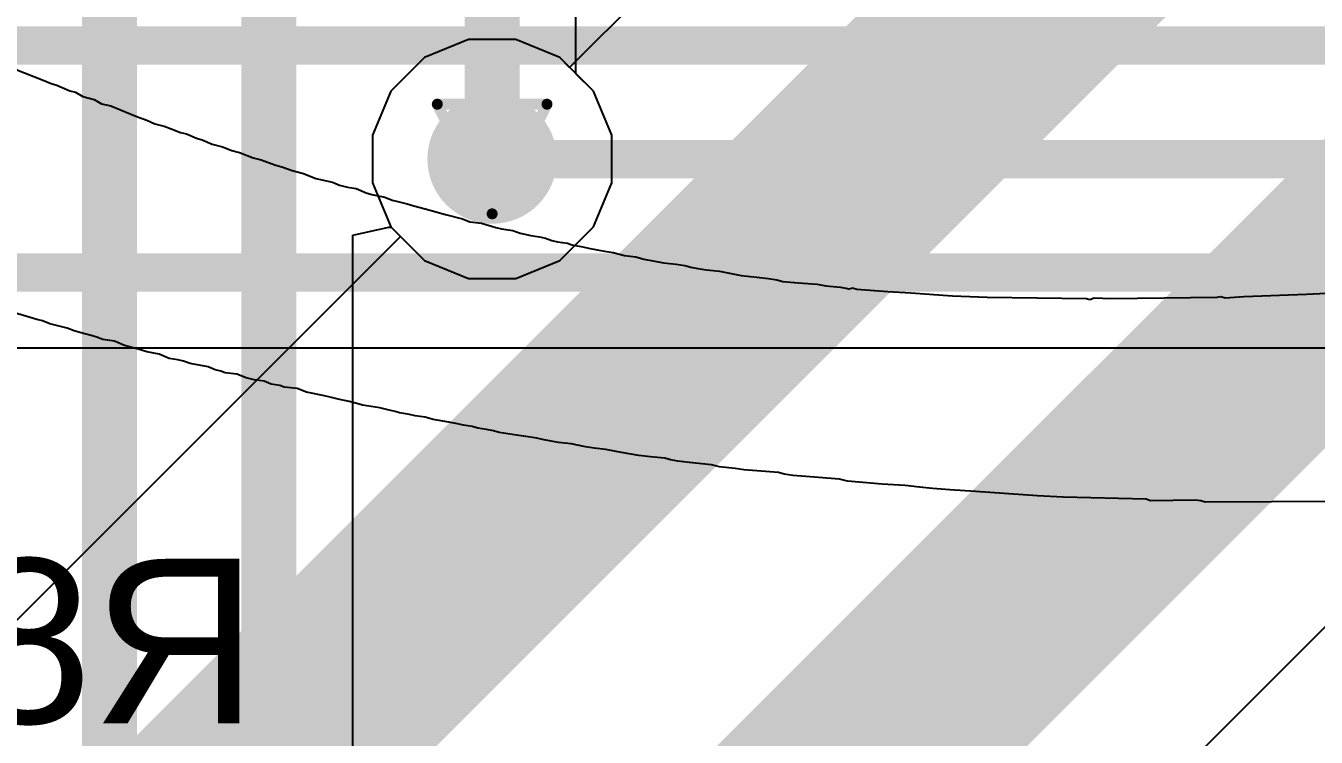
# Model space of a CAD drawing. Header units: inches. Extents: x 0 to 211, y 0 to 201.
# Drawn here: x 0.8613 to 1.0966, y 2.2485 to 2.3783 of the extents above; entities that cross this region are included whole.
import ezdxf

# ---------------------------------------------------------------- set-up
doc = ezdxf.new("R2010")
doc.units = ezdxf.units.IN
doc.header["$MEASUREMENT"] = 0
for name, color, linetype in [('Bottom Layer', 5, 'Continuous'), ('Bottom Overlay', 54, 'Continuous'), ('Drill Drawing', 1, 'Continuous'), ('Layer 1', 16, 'Continuous'), ('Layer 2', 76, 'Continuous'), ('Top Layer', 1, 'Continuous'), ('Top Overlay', 2, 'Continuous'), ('Via Holes', 16, 'Continuous')]:
    doc.layers.add(name, color=color, linetype=linetype)
doc.styles.add('Arial', font='', dxfattribs={"height": 0.2})
doc.styles.get('Arial').set_extended_font_data('Arial')

msp = doc.modelspace()

# ---------------------------------------------------------------- hatches: boundary and pattern name
at = {"layer": 'Bottom Layer'}
h = msp.add_hatch(color=5, dxfattribs=at)
edge = h.paths.add_edge_path()
edge.add_arc((0.94637, 2.354), 0.01181, 0, 360)
at = {"layer": 'Layer 1'}
h = msp.add_hatch(color=16, dxfattribs=at)
edge = h.paths.add_edge_path()
edge.add_arc((0.94637, 2.354), 0.01181, 0, 360)
at = {"layer": 'Layer 2'}
h = msp.add_hatch(color=76, dxfattribs=at)
edge = h.paths.add_edge_path()
edge.add_arc((0.94637, 2.354), 0.01181, 0, 360)
at = {"layer": 'Top Layer'}
h = msp.add_hatch(color=1, dxfattribs=at)
edge = h.paths.add_edge_path()
edge.add_arc((0.94637, 2.354), 0.01181, 0, 360)
at = {"layer": 'Via Holes'}
h = msp.add_hatch(color=7, dxfattribs=at)
edge = h.paths.add_edge_path()
edge.add_arc((0.94637, 2.354), 0.00591, 0, 360)

# ---------------------------------------------------------------- linework, layer by layer
at = {"layer": 'Bottom Layer'}
for p, q in [((0.96166, 2.36955), (0.96166, 2.93416)), ((0.96486, 2.36635), (0.96166, 2.36955)), ((0.96818, 2.35834), (0.96486, 2.36635)), ((0.96818, 2.34966), (0.96818, 2.35834)), ((0.96486, 2.34165), (0.96818, 2.34966)), ((0.92095, 2.34009), (0.92755, 2.34157)), ((0.92755, 2.34157), (0.92795, 2.34158)), ((0.92795, 2.34158), (0.93402, 2.33551)), ((0.95873, 2.33551), (0.96486, 2.34165)), ((0.92095, 0.60347), (0.92095, 2.34009)), ((0.93402, 2.33551), (0.94203, 2.33219)), ((0.95071, 2.33219), (0.95873, 2.33551)), ((0.94203, 2.33219), (0.95071, 2.33219))]:
    msp.add_line(p, q, dxfattribs=at)
for points in [[(0.94637, 2.354, 0.01, 0.01, 0), (0.94637, 2.93416, 0.01, 0.01, 0)], [(0.8766, 0.6854, 0.01, 0.01, 0), (0.8766, 2.89202, 0.01, 0.01, 0)], [(0.90565, 0.58067, 0.01, 0.01, 0), (0.90565, 2.8715, 0.01, 0.01, 0)]]:
    msp.add_lwpolyline(points, format="xyseb", dxfattribs=at)
msp.add_lwpolyline([(0.94387, 2.354, 0.005, 0.005, 1), (0.94887, 2.354, 0.005, 0.005, 1)], format="xyseb", close=True, dxfattribs=at)
at = {"layer": 'Drill Drawing'}
for points in [[(0.93637, 2.364, 0.002, 0.002, 0), (0.95637, 2.364, 0.002, 0.002, 0)], [(0.93637, 2.364, 0.002, 0.002, 0), (0.94637, 2.344, 0.002, 0.002, 0)], [(0.94637, 2.344, 0.002, 0.002, 0), (0.95637, 2.364, 0.002, 0.002, 0)]]:
    msp.add_lwpolyline(points, format="xyseb", dxfattribs=at)
for points in [[(0.93587, 2.364, 0.001, 0.001, 1), (0.93687, 2.364, 0.001, 0.001, 1)], [(0.93587, 2.364, 0.001, 0.001, 1), (0.93687, 2.364, 0.001, 0.001, 1)], [(0.95587, 2.364, 0.001, 0.001, 1), (0.95687, 2.364, 0.001, 0.001, 1)], [(0.95587, 2.364, 0.001, 0.001, 1), (0.95687, 2.364, 0.001, 0.001, 1)], [(0.94587, 2.344, 0.001, 0.001, 1), (0.94687, 2.344, 0.001, 0.001, 1)], [(0.94587, 2.344, 0.001, 0.001, 1), (0.94687, 2.344, 0.001, 0.001, 1)]]:
    msp.add_lwpolyline(points, format="xyseb", close=True, dxfattribs=at)
at = {"layer": 'Layer 1'}
for p, q in [((0.94203, 2.37581), (0.93402, 2.37249)), ((0.95071, 2.37581), (0.94203, 2.37581)), ((0.95873, 2.37249), (0.95071, 2.37581)), ((0.93402, 2.37249), (0.92788, 2.36635)), ((0.96486, 2.36635), (0.95873, 2.37249)), ((0.92788, 2.36635), (0.92456, 2.35834)), ((0.96818, 2.35834), (0.96486, 2.36635)), ((0.92456, 2.35834), (0.92456, 2.34966)), ((0.96818, 2.34966), (0.96818, 2.35834)), ((0.92456, 2.34966), (0.92788, 2.34165)), ((0.96486, 2.34165), (0.96818, 2.34966)), ((0.92788, 2.34165), (0.93402, 2.33551)), ((0.95873, 2.33551), (0.96486, 2.34165)), ((0.93402, 2.33551), (0.94203, 2.33219)), ((0.95071, 2.33219), (0.95873, 2.33551)), ((0.94203, 2.33219), (0.95071, 2.33219))]:
    msp.add_line(p, q, dxfattribs=at)
at = {"layer": 'Layer 2'}
for p, q in [((1.09499, 2.50521), (0.9605, 2.37072)), ((0.94203, 2.37581), (0.93402, 2.37249)), ((0.95071, 2.37581), (0.94203, 2.37581)), ((0.95873, 2.37249), (0.95071, 2.37581)), ((0.93402, 2.37249), (0.92788, 2.36635)), ((0.9605, 2.37072), (0.95873, 2.37249)), ((0.92788, 2.36635), (0.92456, 2.35834)), ((0.92456, 2.35834), (0.92456, 2.34966)), ((0.92456, 2.34966), (0.92788, 2.34165)), ((0.89105, 2.06145), (1.17359, 2.344)), ((0.92788, 2.34165), (0.92965, 2.33987)), ((0.92965, 2.33987), (0.72431, 2.13454))]:
    msp.add_line(p, q, dxfattribs=at)
for points in [[(0.77167, 2.11068, 0.04, 0.04, 0), (1.14173, 2.48074, 0.04, 0.04, 0)], [(0.84481, 2.07611, 0.04, 0.04, 0), (1.22047, 2.45177, 0.04, 0.04, 0)]]:
    msp.add_lwpolyline(points, format="xyseb", dxfattribs=at)
at = {"layer": 'Top Layer'}
msp.add_line((0.82608, 2.31955), (1.44277, 2.31955), dxfattribs=at)
for points in [[(0.836, 2.37473, 0.007, 0.007, 0), (1.4678, 2.37473, 0.007, 0.007, 0)], [(0.94637, 2.354, 0.007, 0.007, 0), (1.45322, 2.354, 0.007, 0.007, 0)], [(0.809, 2.33331, 0.007, 0.007, 0), (1.44847, 2.33331, 0.007, 0.007, 0)]]:
    msp.add_lwpolyline(points, format="xyseb", dxfattribs=at)
msp.add_lwpolyline([(0.94462, 2.354, 0.0035, 0.0035, 1), (0.94812, 2.354, 0.0035, 0.0035, 1)], format="xyseb", close=True, dxfattribs=at)
at = {"layer": 'Top Overlay'}
for p, q in [((0.8594, 2.37038), (0.86452, 2.36841)), ((0.86452, 2.36841), (0.86596, 2.36775)), ((0.86596, 2.36775), (0.86701, 2.36749)), ((0.86701, 2.36749), (0.86937, 2.36644)), ((0.86937, 2.36644), (0.87042, 2.36618)), ((0.87042, 2.36618), (0.87173, 2.36539)), ((0.87173, 2.36539), (0.87383, 2.36487)), ((0.87383, 2.36487), (0.87514, 2.36408)), ((0.87514, 2.36408), (0.87685, 2.36369)), ((0.87685, 2.36369), (0.88039, 2.36224)), ((0.88039, 2.36224), (0.8817, 2.36172)), ((0.8817, 2.36172), (0.88341, 2.36106)), ((0.88341, 2.36106), (0.88485, 2.36041)), ((0.88485, 2.36041), (0.88655, 2.36001)), ((0.88655, 2.36001), (0.88787, 2.35949)), ((0.88787, 2.35949), (0.88957, 2.35883)), ((0.88957, 2.35883), (0.89062, 2.35857)), ((0.89062, 2.35857), (0.89246, 2.35778)), ((0.89246, 2.35778), (0.89351, 2.35752)), ((0.89351, 2.35752), (0.89534, 2.35673)), ((0.89534, 2.35673), (0.89718, 2.35621)), ((0.89718, 2.35621), (0.89888, 2.35555)), ((0.89888, 2.35555), (0.90033, 2.35516)), ((0.90033, 2.35516), (0.90282, 2.35424)), ((0.90282, 2.35424), (0.90426, 2.35385)), ((0.90426, 2.35385), (0.90676, 2.35293)), ((0.90676, 2.35293), (0.9082, 2.35254)), ((0.9082, 2.35254), (0.9099, 2.35188)), ((0.9099, 2.35188), (0.912, 2.35136)), ((0.912, 2.35136), (0.91423, 2.35044)), ((0.91423, 2.35044), (0.91725, 2.34978)), ((0.91725, 2.34978), (0.91856, 2.34926)), ((0.91856, 2.34926), (0.92, 2.34886)), ((0.92, 2.34886), (0.92158, 2.3486)), ((0.92158, 2.3486), (0.92341, 2.34781)), ((0.92341, 2.34781), (0.92446, 2.34755)), ((0.92446, 2.34755), (0.92682, 2.34703)), ((0.92682, 2.34703), (0.92814, 2.3465)), ((0.92814, 2.3465), (0.92919, 2.34624)), ((0.92919, 2.34624), (0.93089, 2.34585)), ((0.93089, 2.34585), (0.93207, 2.34545)), ((0.93207, 2.34545), (0.93417, 2.34493)), ((0.93417, 2.34493), (0.93784, 2.34388)), ((0.93784, 2.34388), (0.94099, 2.34309)), ((0.94099, 2.34309), (0.9423, 2.34257)), ((0.9423, 2.34257), (0.9444, 2.3423)), ((0.9444, 2.3423), (0.94519, 2.34204)), ((0.94519, 2.34204), (0.94624, 2.34178)), ((0.94624, 2.34178), (0.94703, 2.34152)), ((0.94703, 2.34152), (0.94807, 2.34126)), ((0.94807, 2.34126), (0.95017, 2.34099)), ((0.95017, 2.34099), (0.95149, 2.34047)), ((0.95149, 2.34047), (0.95345, 2.34007)), ((0.95345, 2.34007), (0.95503, 2.33981)), ((0.95503, 2.33981), (0.95608, 2.33955)), ((0.95608, 2.33955), (0.95726, 2.33916)), ((0.95726, 2.33916), (0.95831, 2.33889)), ((0.95831, 2.33889), (0.96014, 2.33863)), ((0.96014, 2.33863), (0.96093, 2.33837)), ((0.96093, 2.33837), (0.9629, 2.33798)), ((0.9629, 2.33798), (0.96395, 2.33771)), ((0.96395, 2.33771), (0.96552, 2.33745)), ((0.96552, 2.33745), (0.96683, 2.33719)), ((0.96683, 2.33719), (0.96841, 2.33693)), ((0.96841, 2.33693), (0.97051, 2.3364)), ((0.97051, 2.3364), (0.9726, 2.33614)), ((0.9726, 2.33614), (0.97405, 2.33575)), ((0.97405, 2.33575), (0.97601, 2.33535)), ((0.97601, 2.33535), (0.97759, 2.33509)), ((0.97759, 2.33509), (0.97995, 2.33483)), ((0.97995, 2.33483), (0.98152, 2.33457)), ((0.98152, 2.33457), (0.98257, 2.3343)), ((0.98257, 2.3343), (0.98388, 2.33404)), ((0.98388, 2.33404), (0.98546, 2.33378)), ((0.98546, 2.33378), (0.98782, 2.33352)), ((0.98782, 2.33352), (0.99176, 2.33273)), ((0.99176, 2.33273), (0.99464, 2.33247)), ((0.99464, 2.33247), (0.99674, 2.3322)), ((0.99674, 2.3322), (0.99831, 2.33194)), ((0.99831, 2.33194), (0.99936, 2.33168)), ((0.99936, 2.33168), (1.00225, 2.33142)), ((1.00225, 2.33142), (1.00566, 2.33115)), ((1.00566, 2.33115), (1.00723, 2.33089)), ((1.00723, 2.33089), (1.00986, 2.33063)), ((1.00986, 2.33063), (1.01117, 2.33037)), ((1.01117, 2.33037), (1.0113, 2.33024)), ((1.0113, 2.33024), (1.01209, 2.3305)), ((1.01209, 2.3305), (1.01287, 2.33024)), ((1.01287, 2.33024), (1.01851, 2.32984)), ((1.01851, 2.32984), (1.02271, 2.32958)), ((1.02271, 2.32958), (1.03032, 2.32906)), ((1.09486, 2.32932), (1.1026, 2.32971)), ((1.03032, 2.32906), (1.03662, 2.32879)), ((1.03662, 2.32879), (1.05472, 2.32853)), ((1.05472, 2.32853), (1.05537, 2.3284)), ((1.05537, 2.3284), (1.05616, 2.32866)), ((1.05616, 2.32866), (1.05918, 2.32853)), ((1.05918, 2.32853), (1.07859, 2.32879)), ((1.07859, 2.32879), (1.07925, 2.32892)), ((1.07925, 2.32892), (1.08003, 2.32866)), ((1.08003, 2.32866), (1.08344, 2.32892)), ((1.08344, 2.32892), (1.09486, 2.32932)), ((0.86334, 2.32473), (0.85809, 2.3263)), ((0.86439, 2.32447), (0.86334, 2.32473)), ((0.8657, 2.32394), (0.86439, 2.32447)), ((0.86885, 2.32315), (0.8657, 2.32394)), ((0.87016, 2.32263), (0.86885, 2.32315)), ((0.87121, 2.32237), (0.87016, 2.32263)), ((0.87304, 2.32184), (0.87121, 2.32237)), ((0.87409, 2.32158), (0.87304, 2.32184)), ((0.8754, 2.32105), (0.87409, 2.32158)), ((0.8775, 2.32079), (0.8754, 2.32105)), ((0.87934, 2.32001), (0.8775, 2.32079)), ((0.88118, 2.31948), (0.87934, 2.32001)), ((0.88223, 2.31922), (0.88118, 2.31948)), ((0.88341, 2.31882), (0.88223, 2.31922)), ((0.88564, 2.31843), (0.88341, 2.31882)), ((0.88747, 2.31764), (0.88564, 2.31843)), ((0.88905, 2.31738), (0.88747, 2.31764)), ((0.8901, 2.31712), (0.88905, 2.31738)), ((0.89128, 2.31673), (0.8901, 2.31712)), ((0.89456, 2.31607), (0.89128, 2.31673)), ((0.89587, 2.31555), (0.89456, 2.31607)), ((0.89692, 2.31528), (0.89587, 2.31555)), ((0.8977, 2.31502), (0.89692, 2.31528)), ((0.8998, 2.31476), (0.8977, 2.31502)), ((0.90151, 2.3141), (0.8998, 2.31476)), ((0.90295, 2.31371), (0.90151, 2.3141)), ((0.90479, 2.31345), (0.90295, 2.31371)), ((0.9061, 2.31292), (0.90479, 2.31345)), ((0.90767, 2.31266), (0.9061, 2.31292)), ((0.90846, 2.3124), (0.90767, 2.31266)), ((0.91082, 2.31213), (0.90846, 2.3124)), ((0.91253, 2.31148), (0.91082, 2.31213)), ((0.91581, 2.31082), (0.91253, 2.31148)), ((0.91686, 2.31056), (0.91581, 2.31082)), ((0.9183, 2.31017), (0.91686, 2.31056)), ((0.92027, 2.30977), (0.9183, 2.31017)), ((0.92171, 2.30938), (0.92027, 2.30977)), ((0.92276, 2.30912), (0.92171, 2.30938)), ((0.92591, 2.30859), (0.92276, 2.30912)), ((0.92761, 2.3082), (0.92591, 2.30859)), ((0.92866, 2.30794), (0.92761, 2.3082)), ((0.92945, 2.30768), (0.92866, 2.30794)), ((0.93128, 2.30741), (0.92945, 2.30768)), ((0.93233, 2.30715), (0.93128, 2.30741)), ((0.93417, 2.30689), (0.93233, 2.30715)), ((0.93561, 2.30649), (0.93417, 2.30689)), ((0.9385, 2.30597), (0.93561, 2.30649)), ((0.94007, 2.30571), (0.9385, 2.30597)), ((0.94112, 2.30545), (0.94007, 2.30571)), ((0.9427, 2.30518), (0.94112, 2.30545)), ((0.94375, 2.30492), (0.9427, 2.30518)), ((0.94532, 2.30466), (0.94375, 2.30492)), ((0.94663, 2.3044), (0.94532, 2.30466)), ((0.94768, 2.30413), (0.94663, 2.3044)), ((0.95083, 2.30361), (0.94768, 2.30413)), ((0.95293, 2.30335), (0.95083, 2.30361)), ((0.9545, 2.30308), (0.95293, 2.30335)), ((0.95555, 2.30282), (0.9545, 2.30308)), ((0.95713, 2.30256), (0.95555, 2.30282)), ((0.95844, 2.3023), (0.95713, 2.30256)), ((0.9608, 2.30203), (0.95844, 2.3023)), ((0.96342, 2.30151), (0.9608, 2.30203)), ((0.965, 2.30125), (0.96342, 2.30151)), ((0.96709, 2.30099), (0.965, 2.30125)), ((0.96867, 2.30072), (0.96709, 2.30099)), ((0.96998, 2.30046), (0.96867, 2.30072)), ((0.97313, 2.29994), (0.96998, 2.30046)), ((0.97523, 2.29967), (0.97313, 2.29994)), ((0.97785, 2.29941), (0.97523, 2.29967)), ((0.9789, 2.29915), (0.97785, 2.29941)), ((0.98021, 2.29889), (0.9789, 2.29915)), ((0.98231, 2.29862), (0.98021, 2.29889)), ((0.98638, 2.29823), (0.98231, 2.29862)), ((0.98782, 2.29784), (0.98638, 2.29823)), ((0.99071, 2.29757), (0.98782, 2.29784)), ((0.99228, 2.29731), (0.99071, 2.29757)), ((0.99858, 2.29679), (0.99228, 2.29731)), ((0.99963, 2.29653), (0.99858, 2.29679)), ((1.0012, 2.29626), (0.99963, 2.29653)), ((1.00435, 2.296), (1.0012, 2.29626)), ((1.00973, 2.29561), (1.00435, 2.296)), ((1.01117, 2.29521), (1.00973, 2.29561)), ((1.01747, 2.29469), (1.01117, 2.29521)), ((1.02166, 2.29443), (1.01747, 2.29469)), ((1.02429, 2.29416), (1.02166, 2.29443)), ((1.02665, 2.2939), (1.02429, 2.29416)), ((1.0298, 2.29364), (1.02665, 2.2939)), ((1.03452, 2.29338), (1.0298, 2.29364)), ((1.0458, 2.29259), (1.03452, 2.29338)), ((1.05052, 2.29233), (1.0458, 2.29259)), ((1.06561, 2.29193), (1.05052, 2.29233)), ((1.06639, 2.29167), (1.06561, 2.29193)), ((1.07466, 2.2918), (1.06639, 2.29167)), ((1.07557, 2.29167), (1.07466, 2.2918)), ((1.07636, 2.29141), (1.07557, 2.29167)), ((1.10063, 2.29154), (1.07636, 2.29141))]:
    msp.add_line(p, q, dxfattribs=at)

# ---------------------------------------------------------------- texts
at = {"layer": 'Bottom Overlay', "style": 'Arial', "text_generation_flag": 2}
msp.add_text('R83', height=0.03, rotation=360, dxfattribs=at).set_placement((0.90373, 2.25107))

doc.saveas('drawing.dxf')
